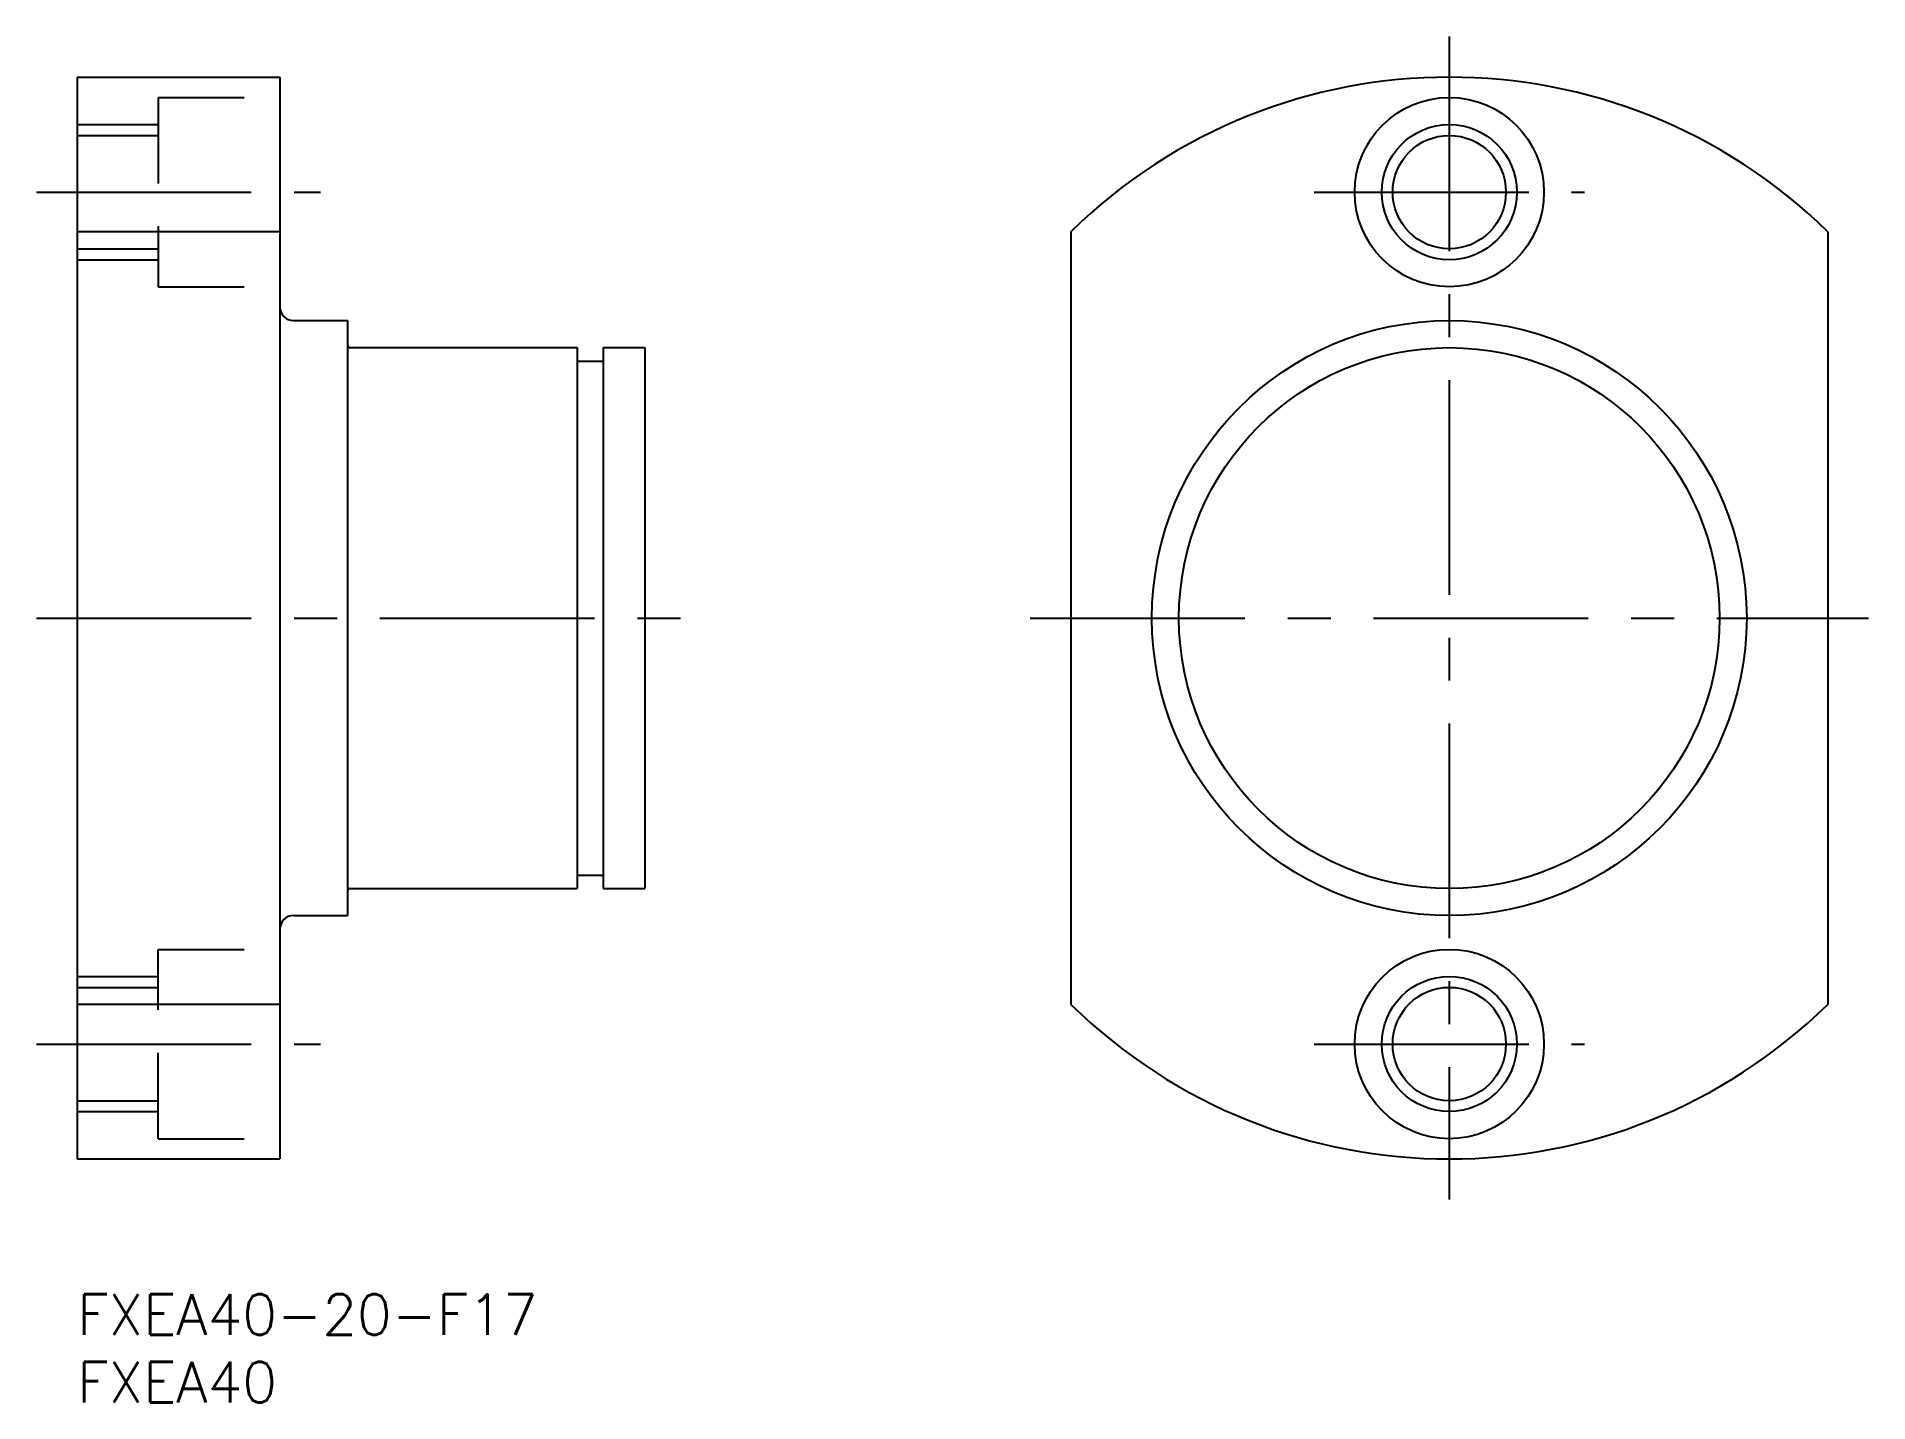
# Model space of a CAD drawing. Extents: x -3 to 133, y -8 to 93.
import ezdxf

# ---------------------------------------------------------------- set-up
doc = ezdxf.new("R2010")
doc.units = 0
doc.header["$LTSCALE"] = 0.5
doc.linetypes.add('CENTER', pattern=[50.8, 31.75, -6.35, 6.35, -6.35])
doc.linetypes.add('DASHED', pattern=[19.05, 12.7, -6.35])
for name, color, linetype in [('MSM_CENTER', 1, 'CENTER'), ('MSM_CONTINUOUS', 7, 'CONTINUOUS'), ('MSM_DASHED', 4, 'DASHED'), ('MSM_NARROW', 5, 'CONTINUOUS'), ('MSM_PART_NUMBER', 7, 'CONTINUOUS')]:
    doc.layers.add(name, color=color, linetype=linetype)
doc.styles.get("Standard").update_dxf_attribs({"font": 'txt.shx', "height": 3, "bigfont": 'bigfont.shx'})

# ---------------------------------------------------------------- blocks, each defined once
blk = doc.blocks.new('*U5')
at = {"layer": 'MSM_PART_NUMBER'}
blk.add_text('FXEA40-20-F17', height=3, dxfattribs=at).set_placement((0, -3))
blk = doc.blocks.new('*U6')
at = {"layer": 'MSM_PART_NUMBER'}
blk.add_text('FXEA40', height=3, dxfattribs=at).set_placement((0, -8))

msp = doc.modelspace()

# ---------------------------------------------------------------- linework, layer by layer
at = {"layer": 'MSM_CENTER'}
for p, q in [((101.51, 93), (101.51, 7)), ((-3, 81.5), (18, 81.5)), ((91.51, 81.5), (111.51, 81.5)), ((-3, 50), (45, 50)), ((70.51, 50), (132.51, 50)), ((-3, 18.5), (18, 18.5)), ((91.51, 18.5), (111.51, 18.5))]:
    msp.add_line(p, q, dxfattribs=at)
at = {"layer": 'MSM_CONTINUOUS'}
for p, q in [((0, 90), (0, 10)), ((0, 90), (15, 90)), ((15, 90), (15, 10)), ((15, 78.57), (0, 78.57)), ((73.51, 78.57), (73.51, 21.43)), ((129.51, 78.57), (129.51, 21.43)), ((16, 72), (20, 72)), ((20, 72), (20, 28)), ((15, 70.5), (15, 70.5)), ((20.2, 70), (37, 70)), ((37, 70), (37, 30)), ((38.9, 70), (42, 70)), ((38.9, 70), (38.9, 30)), ((42, 70), (42, 30)), ((37, 69), (38.9, 69)), ((15, 50), (15, 50)), ((20.2, 30), (37, 30)), ((37, 31), (38.9, 31)), ((38.9, 30), (42, 30)), ((15, 29.5), (15, 29.5)), ((16, 28), (20, 28)), ((15, 21.43), (0, 21.43)), ((0, 10), (15, 10))]:
    msp.add_line(p, q, dxfattribs=at)
for centre, radius in [((101.51, 81.5), 7), ((101.51, 81.5), 4.19), ((101.51, 50), 22), ((101.51, 50), 20), ((101.51, 18.5), 7), ((101.51, 18.5), 4.19)]:
    msp.add_circle(centre, radius, dxfattribs=at)
for centre, radius, start, end in [((101.51, 50), 40, 45.573, 134.427), ((16, 73), 1, 180, 270), ((20.2, 70.2), 0.2, 180, 270), ((20.2, 29.8), 0.2, 90, 180), ((16, 27), 1, 90, 180), ((101.51, 50), 40, 225.573, 314.427)]:
    msp.add_arc(centre, radius, start, end, dxfattribs=at)
at = {"layer": 'MSM_DASHED'}
for p, q in [((6, 88.5), (15, 88.5)), ((6, 88.5), (6, 74.5)), ((0, 86.5), (6, 86.5)), ((0, 85.69), (6, 85.69)), ((0, 77.31), (6, 77.31)), ((0, 76.5), (6, 76.5)), ((6, 74.5), (15, 74.5)), ((6, 25.5), (15, 25.5)), ((6, 11.5), (6, 25.5)), ((0, 23.5), (6, 23.5)), ((0, 22.69), (6, 22.69)), ((0, 14.31), (6, 14.31)), ((0, 13.5), (6, 13.5)), ((6, 11.5), (15, 11.5))]:
    msp.add_line(p, q, dxfattribs=at)
at = {"layer": 'MSM_NARROW'}
for centre in [(101.51, 81.5), (101.51, 18.5)]:
    msp.add_circle(centre, 5, dxfattribs=at)

# ---------------------------------------------------------------- block references
at = {"layer": 'MSM_CONTINUOUS'}
for name in ['*U5', '*U6']:
    msp.add_blockref(name, (0, 0), dxfattribs=at)

doc.saveas('drawing.dxf')
